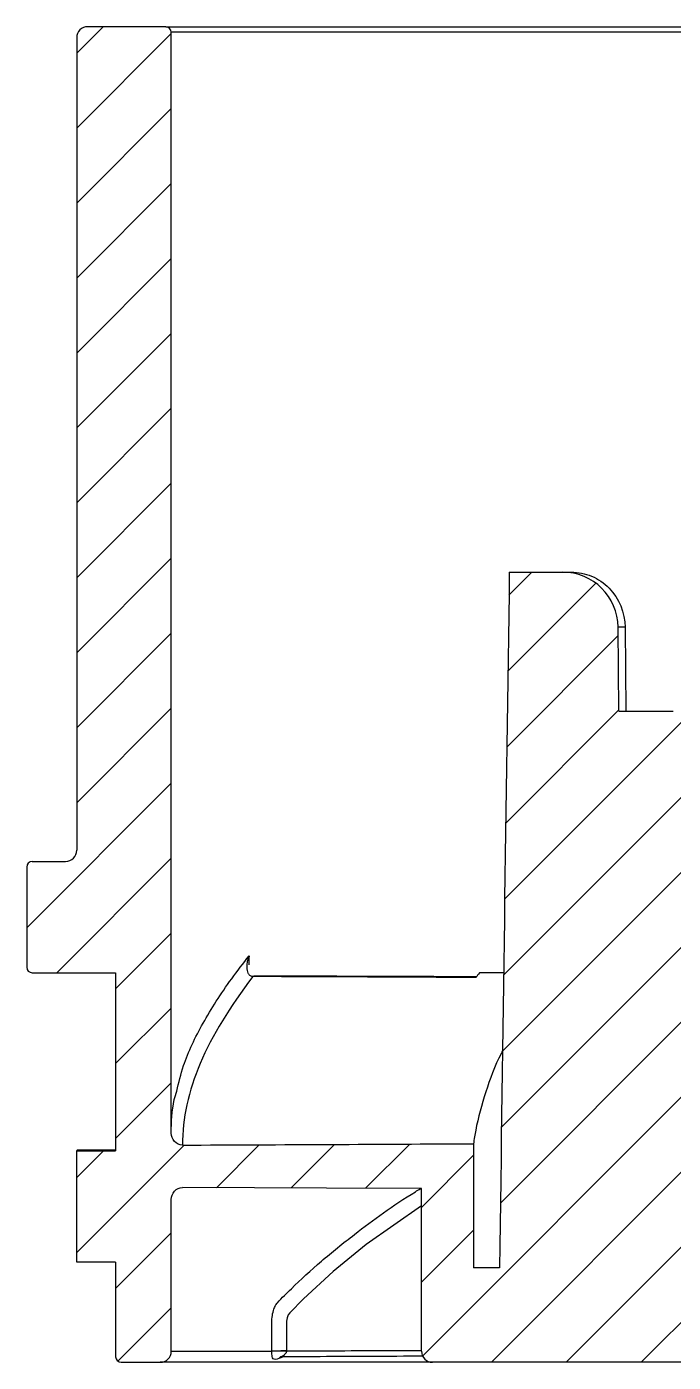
# Model space of a CAD drawing. Header units: millimetres. Extents: x 2517 to 6633, y 792 to 3241.
# Drawn here: x 2713 to 2724.63, y 1032.06 to 1056.06 of the extents above; entities that cross this region are included whole.
import ezdxf

# ---------------------------------------------------------------- set-up
doc = ezdxf.new("R2010")
doc.units = ezdxf.units.MM
doc.layers.add('填充', color=3, linetype='Continuous', lineweight=9)
doc.layers.add('实线', color=7, linetype='Continuous', lineweight=25)

msp = doc.modelspace()

# ---------------------------------------------------------------- hatches: boundary and pattern name
at = {"layer": '填充'}
h = msp.add_hatch(dxfattribs=at)
h.set_pattern_fill('ANSI31', color=256, scale=0.3, style=0)
h.set_pattern_definition([(45, (-622.2844, -70.11885), (-0.6735192, 0.6735192), [])])
edge = h.paths.add_edge_path()
edge.add_ellipse((2728.9334, 1033.9552), major_axis=(1.2785, 0), ratio=0.1564345, start_angle=270, end_angle=360, ccw=False)
edge.add_line((2728.9334, 1033.7552), (2728.3044, 1033.7552))
edge.add_arc((2728.3044, 1033.9552), 0.2, 180, 270, ccw=False)
edge.add_line((2728.1044, 1033.9552), (2728.1044, 1034.5552))
edge.add_arc((2727.9044, 1034.5552), 0.2, 360, 450)
edge.add_line((2727.9044, 1034.7552), (2727.3044, 1034.7552))
edge.add_arc((2727.3044, 1034.5552), 0.2, 90, 180)
edge.add_line((2727.1044, 1034.5552), (2727.1044, 1033.9552))
edge.add_arc((2726.9044, 1033.9552), 0.2, -90, 0, ccw=False)
edge.add_line((2726.9044, 1033.7552), (2725.3278, 1033.7552))
edge.add_spline(control_points=[(2725.3278, 1033.7552), (2725.2939, 1033.7552), (2725.2598, 1033.7594), (2725.2269, 1033.7677), (2725.1905, 1033.7769), (2725.1548, 1033.7913), (2725.1232, 1033.8114), (2725.1029, 1033.8243), (2725.0839, 1033.8399), (2725.0683, 1033.8582), (2725.0565, 1033.872), (2725.0464, 1033.8876), (2725.0395, 1033.9045), (2725.0338, 1033.9183), (2725.0303, 1033.9333), (2725.0294, 1033.9483), (2725.0294, 1033.95), (2725.0293, 1033.9518), (2725.0293, 1033.9535)], knot_values=[0.0003453, 0.0003453, 0.0003453, 0.0003453, 0.0004472, 0.0004472, 0.0004472, 0.0005601, 0.0005601, 0.0005601, 0.000632, 0.000632, 0.000632, 0.0006864, 0.0006864, 0.0006864, 0.0007312, 0.0007312, 0.0007312, 0.0007363, 0.0007363, 0.0007363, 0.0007363], weights=[1, 1, 1, 1, 1, 1, 1, 1, 1, 1, 1, 1, 1, 1, 1, 1, 1, 1, 1], degree=3, periodic=0)
edge.add_spline(control_points=[(2725.0293, 1033.9535), (2725.015, 1035.0005), (2725.0006, 1036.0474), (2724.9861, 1037.0944), (2724.9617, 1038.8618), (2724.9369, 1040.6293), (2724.9117, 1042.3967), (2724.906, 1042.8), (2724.9003, 1043.2033), (2724.8945, 1043.6065)], knot_values=[0.014937, 0.014937, 0.014937, 0.014937, 0.0180782, 0.0180782, 0.0180782, 0.0233811, 0.0233811, 0.0233811, 0.024591, 0.024591, 0.024591, 0.024591], weights=[1, 1, 1, 1, 1, 1, 1, 1, 1, 1], degree=3, periodic=0)
edge.add_spline(control_points=[(2724.8945, 1043.6065), (2724.8944, 1043.6107), (2724.8941, 1043.6148), (2724.8935, 1043.6189), (2724.8928, 1043.6233), (2724.8918, 1043.6277), (2724.8905, 1043.632), (2724.8872, 1043.6434), (2724.8816, 1043.6542), (2724.8748, 1043.664), (2724.8659, 1043.6766), (2724.8547, 1043.6877), (2724.8425, 1043.6971), (2724.824, 1043.7113), (2724.8029, 1043.7222), (2724.7811, 1043.7306), (2724.7493, 1043.7427), (2724.7153, 1043.7497), (2724.6813, 1043.753), (2724.6658, 1043.7545), (2724.6502, 1043.7552), (2724.6345, 1043.7552)], knot_values=[0.0013865, 0.0013865, 0.0013865, 0.0013865, 0.001399, 0.001399, 0.001399, 0.0014124, 0.0014124, 0.0014124, 0.0014484, 0.0014484, 0.0014484, 0.0014953, 0.0014953, 0.0014953, 0.0015663, 0.0015663, 0.0015663, 0.0016702, 0.0016702, 0.0016702, 0.0017178, 0.0017178, 0.0017178, 0.0017178], weights=[1, 1, 1, 1, 1, 1, 1, 1, 1, 1, 1, 1, 1, 1, 1, 1, 1, 1, 1, 1, 1, 1], degree=3, periodic=0)
edge.add_line((2724.6345, 1043.7552), (2723.6544, 1043.7552))
edge.add_line((2723.6544, 1043.7552), (2723.6412, 1045.264))
edge.add_arc((2722.6412, 1045.2552), 1, 0.5, 90)
edge.add_line((2722.6412, 1046.2552), (2721.6849, 1046.2552))
edge.add_spline(control_points=[(2721.6849, 1046.2552), (2721.6811, 1045.9941), (2721.6773, 1045.7329), (2721.6735, 1045.4718), (2721.6482, 1043.722), (2721.6233, 1041.9723), (2721.5987, 1040.2226), (2721.5684, 1038.0668), (2721.5385, 1035.911), (2721.5092, 1033.7552)], knot_values=[0.0254649, 0.0254649, 0.0254649, 0.0254649, 0.0262485, 0.0262485, 0.0262485, 0.0314982, 0.0314982, 0.0314982, 0.0379662, 0.0379662, 0.0379662, 0.0379662], weights=[1, 1, 1, 1, 1, 1, 1, 1, 1, 1], degree=3, periodic=0)
edge.add_line((2721.5092, 1033.7552), (2721.0403, 1033.7552))
edge.add_line((2721.0403, 1033.7552), (2721.0403, 1035.9826))
edge.add_spline(control_points=[(2721.0403, 1035.9826), (2720.1893, 1035.9783), (2719.3383, 1035.9742), (2718.4874, 1035.9702), (2717.5933, 1035.9661), (2716.6993, 1035.962), (2715.8053, 1035.9581)], knot_values=[0.0013669, 0.0013669, 0.0013669, 0.0013669, 0.0039199, 0.0039199, 0.0039199, 0.0066019, 0.0066019, 0.0066019, 0.0066019], weights=[1, 1, 1, 1, 1, 1, 1], degree=3, periodic=0)
edge.add_spline(control_points=[(2715.8053, 1035.9581), (2715.7841, 1035.958), (2715.7626, 1035.9617), (2715.7425, 1035.9687), (2715.7225, 1035.9757), (2715.7035, 1035.9862), (2715.6868, 1035.9993), (2715.6696, 1036.0128), (2715.6544, 1036.0292), (2715.6422, 1036.0474), (2715.6292, 1036.0667), (2715.6193, 1036.0884), (2715.613, 1036.1108), (2715.6073, 1036.131), (2715.6044, 1036.1523), (2715.6044, 1036.1733)], knot_values=[0, 0, 0, 0, 0.0000637, 0.0000637, 0.0000637, 0.0001272, 0.0001272, 0.0001272, 0.0001927, 0.0001927, 0.0001927, 0.0002625, 0.0002625, 0.0002625, 0.0003253, 0.0003253, 0.0003253, 0.0003253], weights=[1, 1, 1, 1, 1, 1, 1, 1, 1, 1, 1, 1, 1, 1, 1, 1], degree=3, periodic=0)
edge.add_line((2715.6044, 1036.1733), (2715.6044, 1055.9552))
edge.add_arc((2715.5044, 1055.9552), 0.1, 360, 450)
edge.add_line((2715.5044, 1056.0552), (2714.1044, 1056.0552))
edge.add_arc((2714.1044, 1055.8552), 0.2, 90, 180)
edge.add_line((2713.9044, 1055.8552), (2713.9044, 1041.2552))
edge.add_arc((2713.7044, 1041.2552), 0.2, -90, 0, ccw=False)
edge.add_line((2713.7044, 1041.0552), (2713.1044, 1041.0552))
edge.add_arc((2713.1044, 1040.9552), 0.1, 90, 180)
edge.add_line((2713.0044, 1040.9552), (2713.0044, 1039.1552))
edge.add_arc((2713.1044, 1039.1552), 0.1, 180, 270)
edge.add_line((2713.1044, 1039.0552), (2714.6044, 1039.0552))
edge.add_line((2714.6044, 1039.0552), (2714.6044, 1035.8576))
edge.add_line((2714.6044, 1035.8576), (2713.9044, 1035.8576))
edge.add_line((2713.9044, 1035.8576), (2713.9044, 1033.8552))
edge.add_line((2713.9044, 1033.8552), (2714.6044, 1033.8552))
edge.add_line((2714.6044, 1033.8552), (2714.6044, 1032.1552))
edge.add_arc((2714.7044, 1032.1552), 0.1, 180, 270)
edge.add_line((2714.7044, 1032.0552), (2715.4044, 1032.0552))
edge.add_arc((2715.4044, 1032.2552), 0.2, 270, 360)
edge.add_line((2715.6044, 1032.2552), (2715.6044, 1034.9801))
edge.add_spline(control_points=[(2715.6044, 1034.9801), (2715.6044, 1035.0056), (2715.6087, 1035.0315), (2715.6171, 1035.0556), (2715.6255, 1035.0797), (2715.6382, 1035.1027), (2715.6544, 1035.1225), (2715.67, 1035.1415), (2715.6892, 1035.158), (2715.7106, 1035.1702), (2715.7304, 1035.1815), (2715.7525, 1035.1894), (2715.775, 1035.193), (2715.785, 1035.1946), (2715.7952, 1035.1954), (2715.8053, 1035.1954)], knot_values=[0, 0, 0, 0, 0.0000765, 0.0000765, 0.0000765, 0.0001532, 0.0001532, 0.0001532, 0.0002269, 0.0002269, 0.0002269, 0.0002954, 0.0002954, 0.0002954, 0.0003253, 0.0003253, 0.0003253, 0.0003253], weights=[1, 1, 1, 1, 1, 1, 1, 1, 1, 1, 1, 1, 1, 1, 1, 1], degree=3, periodic=0)
edge.add_line((2715.8053, 1035.1954), (2720.1044, 1035.1775))
edge.add_line((2720.1044, 1035.1775), (2720.1044, 1032.2552))
edge.add_arc((2720.3044, 1032.2552), 0.2, 180, 270)
edge.add_line((2720.3044, 1032.0552), (2733.3544, 1032.0552))
edge.add_arc((2733.3544, 1032.2552), 0.2, 270, 360)
edge.add_line((2733.5544, 1032.2552), (2733.5544, 1033.5552))
edge.add_arc((2733.3544, 1033.5552), 0.2, 360, 450)
edge.add_line((2733.3544, 1033.7552), (2732.6294, 1033.7552))
edge.add_line((2732.6294, 1033.7552), (2732.6294, 1037.7892))
edge.add_line((2732.6294, 1037.7892), (2732.2448, 1038.4552))
edge.add_line((2732.2448, 1038.4552), (2730.6044, 1038.4552))
edge.add_line((2730.6044, 1038.4552), (2730.6044, 1037.9174))
edge.add_spline(control_points=[(2730.6044, 1037.9174), (2730.6044, 1037.8834), (2730.597, 1037.8488), (2730.5842, 1037.8174), (2730.573, 1037.7901), (2730.5575, 1037.7642), (2730.5388, 1037.7415), (2730.5222, 1037.7213), (2730.5028, 1037.703), (2730.4809, 1037.6889), (2730.4661, 1037.6793), (2730.4496, 1037.6715), (2730.4324, 1037.6675)], knot_values=[0, 0, 0, 0, 0.000102, 0.000102, 0.000102, 0.0001899, 0.0001899, 0.0001899, 0.0002675, 0.0002675, 0.0002675, 0.0003201, 0.0003201, 0.0003201, 0.0003201], weights=[1, 1, 1, 1, 1, 1, 1, 1, 1, 1, 1, 1, 1], degree=3, periodic=0)
edge.add_ellipse((2731.4904, 1037.5552), major_axis=(-1.2785, 0), ratio=0.1564345, start_angle=325.84598, end_angle=340.4247)
edge.add_spline(control_points=[(2730.2858, 1037.6222), (2730.2849, 1037.6218), (2730.2839, 1037.6214), (2730.283, 1037.6209), (2730.2752, 1037.6173), (2730.2679, 1037.6125), (2730.2615, 1037.6069), (2730.2551, 1037.6013), (2730.2495, 1037.5946), (2730.2453, 1037.5873), (2730.2411, 1037.5799), (2730.2382, 1037.5715), (2730.2372, 1037.5631)], knot_values=[0, 0, 0, 0, 0.0000031, 0.0000031, 0.0000031, 0.0000291, 0.0000291, 0.0000291, 0.0000547, 0.0000547, 0.0000547, 0.0000807, 0.0000807, 0.0000807, 0.0000807], weights=[1, 1, 1, 1, 1, 1, 1, 1, 1, 1, 1, 1, 1], degree=3, periodic=0)
edge.add_ellipse((2732.1297, 1044.8398), major_axis=(1.8955, 7.6765), ratio=0.0379409, start_angle=161.95743, end_angle=171.26451)
edge.add_line((2730.2119, 1037.2633), (2730.2119, 1033.9552))

# ---------------------------------------------------------------- linework, layer by layer
at = {"layer": '实线'}
for p, q in [((2715.5044, 1056.0552), (2714.1044, 1056.0552)), ((2715.5044, 1056.0552), (2743.1287, 1056.0552)), ((2713.9044, 1055.8552), (2713.9044, 1041.2552)), ((2715.6044, 1036.1733), (2715.6044, 1055.9552)), ((2743.0978, 1055.9552), (2715.6044, 1055.9552)), ((2721.6849, 1046.2552), (2722.6412, 1046.2552)), ((2722.6412, 1046.2552), (2722.7969, 1046.2552)), ((2723.6544, 1043.7552), (2723.6412, 1045.264)), ((2723.7682, 1045.264), (2723.6412, 1045.264)), ((2723.7682, 1045.264), (2723.7828, 1043.7552)), ((2723.6544, 1043.7552), (2724.6345, 1043.7552)), ((2713.0044, 1040.9552), (2713.0044, 1039.1552)), ((2713.1044, 1041.0552), (2713.7044, 1041.0552)), ((2713.1044, 1039.0552), (2714.6044, 1039.0552)), ((2714.6044, 1039.0552), (2714.6044, 1035.8576)), ((2721.1493, 1039.0552), (2721.1493, 1039.0531)), ((2721.5825, 1039.0552), (2721.1493, 1039.0552)), ((2721.5825, 1039.0534), (2721.1493, 1039.0531)), ((2713.9044, 1033.8552), (2713.9044, 1035.8576)), ((2713.9044, 1035.8576), (2714.6044, 1035.8576)), ((2714.6044, 1035.8663), (2713.9099, 1035.8663)), ((2721.0403, 1035.9826), (2721.0403, 1033.7552)), ((2720.1044, 1032.2552), (2720.1044, 1035.1775)), ((2715.6044, 1032.2552), (2715.6044, 1034.9801)), ((2714.6044, 1033.8552), (2713.9044, 1033.8552)), ((2714.6044, 1033.8552), (2714.6044, 1032.1552)), ((2721.5092, 1033.7552), (2721.0403, 1033.7552)), ((2717.678, 1032.7527), (2717.678, 1032.26)), ((2715.6044, 1032.2552), (2717.4123, 1032.2552)), ((2717.4123, 1032.26), (2717.678, 1032.26)), ((2714.7044, 1032.0552), (2715.4044, 1032.0552)), ((2720.3044, 1032.0552), (2715.4044, 1032.0552)), ((2717.6418, 1032.1599), (2717.5418, 1032.1206)), ((2733.3544, 1032.0552), (2720.3044, 1032.0552))]:
    msp.add_line(p, q, dxfattribs=at)
at = {"layer": '实线', "flags": 128}
for points in [[(2717.0729, 1038.9863), (2717.0812, 1038.9937), (2717.0874, 1038.9952)], [(2717.0733, 1038.9863), (2717.0816, 1038.9937), (2717.0877, 1038.9952)], [(2720.1044, 1035.1775), (2718.3966, 1035.1846), (2715.8053, 1035.1954)], [(2720.1044, 1034.8674), (2719.1125, 1034.1693), (2718.5181, 1033.6879), (2717.9811, 1033.1945), (2717.7351, 1032.943), (2717.7076, 1032.9064), (2717.6901, 1032.8565), (2717.68, 1032.7931), (2717.678, 1032.7528), (2717.678, 1032.7527), (2717.678, 1032.7527)]]:
    msp.add_lwpolyline(points, dxfattribs=at)
at = {"layer": '实线'}
for centre, radius, start, end in [((2714.1044, 1055.8552), 0.2, 90, 180), ((2715.5044, 1055.9552), 0.1, 0, 90), ((2722.6412, 1045.2552), 1, 0.5, 90), ((2713.7044, 1041.2552), 0.2, 270, 0), ((2713.1044, 1040.9552), 0.1, 90, 180), ((2713.1044, 1039.1552), 0.1, 180, 270), ((2715.4044, 1032.2552), 0.2, 270, 0), ((2717.654, 1023.219), 9.0395, 89.84789, 91.53218), ((2720.3044, 1032.2552), 0.2, 180, 270), ((2714.7044, 1032.1552), 0.1, 180, 270), ((2717.6212, 1032.0848), 0.0871, 119.03302, 155.73959)]:
    msp.add_arc(centre, radius, start, end, dxfattribs=at)
msp.add_ellipse((2736.6044, 1035.8576), major_axis=(22.7, 0), ratio=0.0174551, start_param=3.1195644, end_param=3.1415927, dxfattribs=at)
for points in [[(2721.6849, 1046.2552), (2721.6243, 1042.0886), (2721.5659, 1037.9219), (2721.5092, 1033.7552)], [(2717.0733, 1038.9863), (2717.0731, 1038.9863), (2717.073, 1038.9863), (2717.0729, 1038.9863)], [(2721.1493, 1039.0531), (2721.1263, 1039.0248), (2721.1036, 1038.9966), (2721.0813, 1038.9685)], [(2717.4123, 1032.2552), (2717.4123, 1032.2568), (2717.4123, 1032.2584), (2717.4123, 1032.26)], [(2717.678, 1032.26), (2717.678, 1032.2595), (2717.678, 1032.259), (2717.678, 1032.2584)]]:
    msp.add_open_spline(points, degree=3, dxfattribs=at)
for points, knots in [([(2722.7969, 1046.2552), (2722.9237, 1046.2552), (2723.0481, 1046.2298), (2723.2815, 1046.1312), (2723.3886, 1046.0583), (2723.6579, 1045.7849), (2723.7656, 1045.5277), (2723.7682, 1045.264)], [0, 0, 0, 0, 0.25, 0.25, 0.5, 0.5, 1, 1, 1, 1]), ([(2715.702, 1036.9293), (2715.7386, 1037.0809), (2715.8351, 1037.4804), (2716.1573, 1038.1461), (2716.5772, 1038.806), (2716.8985, 1039.2223), (2717.0059, 1039.3613)], [0, 0, 0, 0, 0.19568029, 0.51583943, 0.83823185, 1, 1, 1, 1]), ([(2717.0729, 1038.9863), (2717.0497, 1038.9865), (2717.0312, 1038.9956), (2717.0047, 1039.0193), (2716.9957, 1039.034), (2716.9756, 1039.0801), (2716.9709, 1039.1142), (2716.9684, 1039.2177), (2716.9823, 1039.2892), (2717.0059, 1039.3613)], [0, 0, 0, 0, 0.125, 0.125, 0.25, 0.25, 0.5, 0.5, 1, 1, 1, 1]), ([(2717.0059, 1039.3613), (2717.0057, 1039.3603), (2716.9972, 1039.3055), (2716.9971, 1039.2511), (2716.9971, 1039.1977)], [0, 0, 0, 0, 0.01955435, 1, 1, 1, 1]), ([(2717.0729, 1038.9863), (2716.6581, 1038.4415), (2716.3396, 1037.9283), (2716.0189, 1037.1762), (2715.9383, 1036.9284), (2715.8317, 1036.4403), (2715.8052, 1036.199), (2715.8053, 1035.9581)], [0, 0, 0, 0, 0.5, 0.5, 0.75, 0.75, 1, 1, 1, 1]), ([(2721.0813, 1038.9685), (2720.6605, 1038.9709), (2720.2398, 1038.9732), (2719.819, 1038.9752), (2718.9038, 1038.9797), (2717.9886, 1038.9833), (2717.0733, 1038.9863)], [0, 0, 0, 0, 0.0013486886, 0.0013486886, 0.0013486886, 0.0042820691, 0.0042820691, 0.0042820691, 0.0042820691]), ([(2721.0917, 1038.9814), (2721.0851, 1038.9815), (2719.7504, 1038.9884), (2718.4157, 1038.9916), (2717.0877, 1038.9947)], [0, 0, 0, 0, 0.0049735, 1, 1, 1, 1]), ([(2721.5631, 1037.6505), (2721.5564, 1037.6378), (2721.4233, 1037.3845), (2721.2519, 1036.9117), (2721.0991, 1036.3714), (2721.0525, 1036.0636), (2721.0403, 1035.9826)], [0, 0, 0, 0, 0.02195275, 0.43682245, 0.85169286, 1, 1, 1, 1]), ([(2715.6044, 1036.1733), (2715.6082, 1036.373), (2715.6129, 1036.6235), (2715.687, 1036.8778), (2715.702, 1036.9293)], [0, 0, 0, 0, 0.7973609, 1, 1, 1, 1]), ([(2715.8053, 1035.9581), (2715.7503, 1035.9578), (2715.6971, 1035.9832), (2715.6244, 1036.0639), (2715.6044, 1036.1183), (2715.6044, 1036.1733)], [0, 0, 0, 0, 0.5, 0.5, 1, 1, 1, 1]), ([(2715.8053, 1035.9581), (2716.6993, 1035.962), (2717.5933, 1035.9661), (2718.4874, 1035.9702), (2719.3383, 1035.9742), (2720.1893, 1035.9783), (2721.0403, 1035.9826)], [0.0001808867, 0.0001808867, 0.0001808867, 0.0001808867, 0.0028629542, 0.0028629542, 0.0028629542, 0.0054158821, 0.0054158821, 0.0054158821, 0.0054158821]), ([(2715.6044, 1034.9801), (2715.6044, 1035.0351), (2715.6241, 1035.0891), (2715.6972, 1035.1704), (2715.7502, 1035.1956), (2715.8053, 1035.1954)], [0, 0, 0, 0, 0.5, 0.5, 1, 1, 1, 1]), ([(2717.4123, 1032.26), (2717.4129, 1032.3929), (2717.4137, 1032.5828), (2717.4104, 1032.8207), (2717.4322, 1032.9607), (2717.4678, 1033.0666), (2717.5795, 1033.2004), (2717.8453, 1033.4561), (2718.2929, 1033.8762), (2719.0222, 1034.4548), (2719.6136, 1034.8885), (2720.0572, 1035.1583), (2720.0884, 1035.1773)], [0, 0, 0, 0, 0.06332505, 0.09048137, 0.11173397, 0.13307, 0.153826, 0.25322057, 0.45234778, 0.65147556, 0.9754618, 1, 1, 1, 1]), ([(2717.5418, 1032.1206), (2717.4936, 1032.103), (2717.4573, 1032.1028), (2717.4298, 1032.1286), (2717.4239, 1032.1414), (2717.4177, 1032.172), (2717.416, 1032.1842), (2717.4135, 1032.2148), (2717.4126, 1032.2342), (2717.4123, 1032.2552)], [0, 0, 0, 0, 0.5, 0.5, 0.75, 0.75, 0.875, 0.875, 1, 1, 1, 1]), ([(2717.678, 1032.2584), (2717.6776, 1032.2533), (2717.6767, 1032.2416), (2717.6681, 1032.2219), (2717.6463, 1032.1946), (2717.6177, 1032.1752), (2717.5977, 1032.1634), (2717.5962, 1032.1602), (2717.5975, 1032.1595), (2717.5996, 1032.1597), (2717.5998, 1032.1597)], [0, 0, 0, 0, 0.0734582, 0.1667147, 0.3300131, 0.6894609, 0.885299, 0.9467122, 0.9951102, 1, 1, 1, 1]), ([(2717.678, 1032.26), (2718.2995, 1032.2621), (2719.1083, 1032.2647), (2719.9171, 1032.2686), (2720.1044, 1032.2695)], [0, 0, 0, 0, 0.7684221, 1, 1, 1, 1]), ([(2717.5683, 1032.1556), (2717.5682, 1032.1556), (2717.5669, 1032.155), (2717.5735, 1032.1571), (2717.5848, 1032.16), (2717.5968, 1032.159), (2717.6004, 1032.1587)], [0, 0, 0, 0, 0.0456439, 0.3818539, 0.8143928, 1, 1, 1, 1]), ([(2717.5998, 1032.1597), (2717.8267, 1032.1604), (2718.6688, 1032.163), (2719.5108, 1032.1672), (2720.126, 1032.1704)], [0, 0, 0, 0, 0.2694785, 1, 1, 1, 1])]:
    msp.add_open_spline(points, degree=3, knots=knots, dxfattribs=at)

doc.saveas('drawing.dxf')
